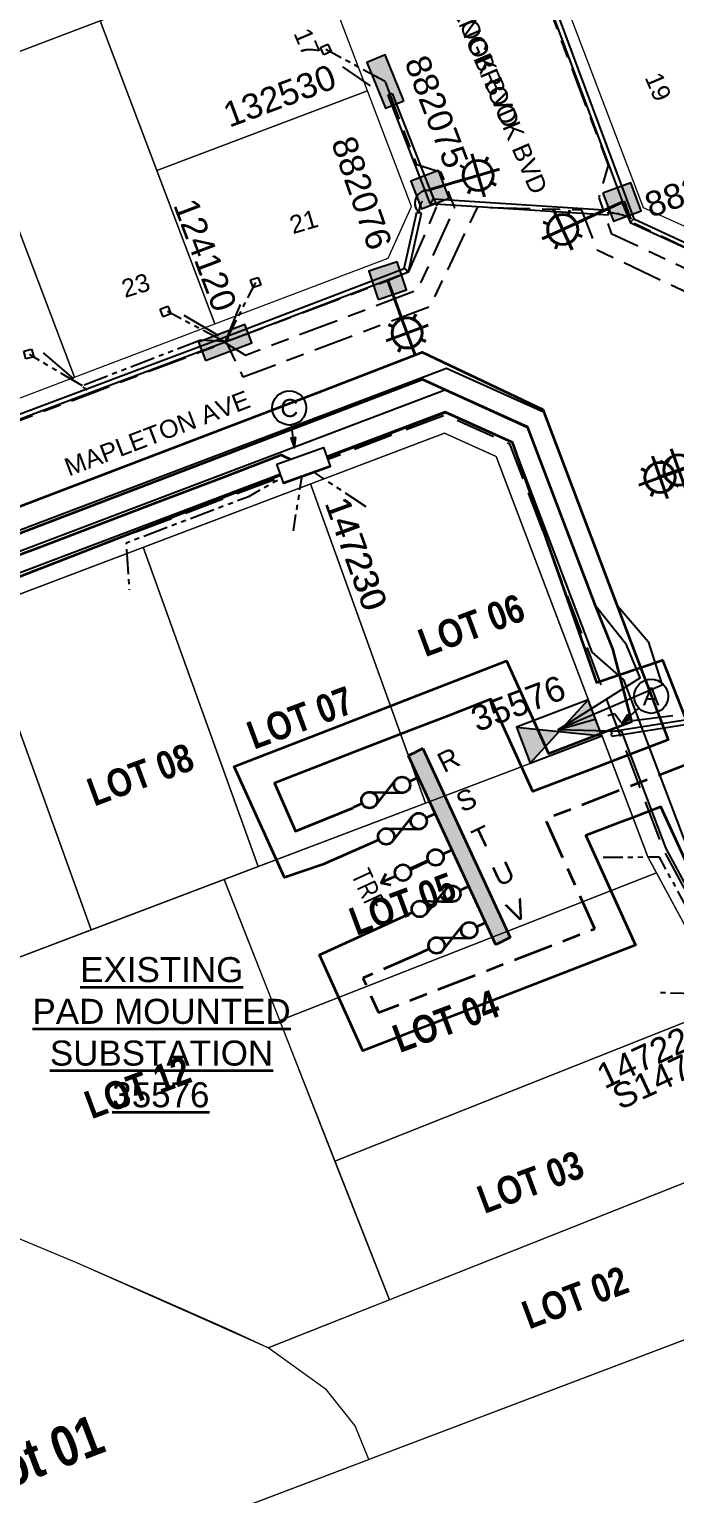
# Model space of a CAD drawing. Header units: metres. Extents: x 308667 to 309873, y 6270550 to 6271594.
# Drawn here: x 309256.3 to 309320.8, y 6271169.6 to 6271315.9 of the extents above; entities that cross this region are included whole.
import ezdxf
from ezdxf.enums import TextEntityAlignment as Align

# ---------------------------------------------------------------- set-up
doc = ezdxf.new("R2010")
doc.units = ezdxf.units.M
for name, pattern in [('Cable Exist UG', [8.2, 4, -1.2, 1.8, -1.2]), ('IE Trench LV', [5.5, 4, -1.5]), ('PHANTOMX2', [5, 2.5, -0.5, 0.5, -0.5, 0.5, -0.5])]:
    doc.linetypes.add(name, pattern=pattern)
doc.layers.get('0').update_dxf_attribs({"color": 6})
for name, color, linetype, lineweight in [('_User Miscellaneous3', 241, 'Continuous', 13), ('_User_LV_Exist', 5, 'Continuous', 35), ('Cadastre Developer_SP_NEW', 54, 'Continuous', 15), ('Cadastre Land Parcels_SP_EXT', 96, 'Continuous', 15), ('Cadastre Roads_SP_EXT', 54, 'Continuous', 15), ('Mains_LV_EXT', 161, 'Continuous', 25), ('Mains_LV_SL_EXT', 141, 'Continuous', 25)]:
    doc.layers.add(name, color=color, linetype=linetype, lineweight=lineweight)
for name, color, linetype in [('Equip_SP_SL_EXT', 7, 'Continuous'), ('Mains_LV_New_T84', 2, 'Cable x'), ('Notes_SP_NEW', 51, 'Continuous'), ('Services_SP_EXT', 42, 'PHANTOMX2'), ('Services_SP_NEW_UG', 2, 'PHANTOMX2'), ('Sub_LV_EXT', 7, 'Continuous'), ('Sub_SP_EXT', 7, 'Continuous'), ('SupportsUG_SP_LV_EXT', 7, 'Continuous'), ('SupportsUG_SP_LV_NEW', 2, 'Continuous'), ('SupportsUG_SP_LV_SL_EXT', 7, 'Continuous'), ('SupportsUG_SP_LV_SL_NEW', 2, 'Continuous'), ('Trench_SP_EXT', 7, 'Continuous'), ('Trench_SP_NEW', 2, 'Continuous'), ('UG_Details_SP_MISC', 7, 'Continuous')]:
    doc.layers.add(name, color=color, linetype=linetype)
doc.styles.add('COLUMN_LABEL', font='arial.ttf')
doc.styles.add('GDS-LOT No', font='swisscb.ttf', dxfattribs={"height": 4})
doc.styles.add('iecARIAL', font='arial.ttf', dxfattribs={"height": 2})
doc.styles.add('IESYMBOL1', font='isocp.shx')
doc.styles.add('POLE_LABEL', font='arial.ttf', dxfattribs={"height": 2})
doc.styles.get("Standard").update_dxf_attribs({"font": 'arial.ttf'})
doc.linetypes.add('Cable New UG', pattern='A,7,-0.25,["x",Standard,S=2,R=0,X=0.2,Y=-0.8],-2.1', length=9.35)
doc.linetypes.add('Cable x', pattern='A,5,-0.25,["x",Standard,S=2,R=0,X=0,Y=-0.8],-1.5', length=6.75)

# ---------------------------------------------------------------- blocks, each defined once
blk = doc.blocks.new('COLUMN_EXT')
blk.add_hatch(color=256).paths.add_polyline_path([(-1.49, 1.48), (-1.49, -1.49), (1.48, -1.49), (1.48, 1.48)])
blk.add_lwpolyline([(-1.49, -1.49), (1.48, -1.49), (1.48, 1.48), (-1.49, 1.48)], close=True)
for tag, height, style, flags, p in [('ASSET_NUM', 2.5, 'COLUMN_LABEL', 8, (2, 2)), ('STRUCTURE_PLANT_NUMBER', 0.2, 'POLE_LABEL', 9, (1.81, 0.03)), ('STREET_CODE', 0.2, 'COLUMN_LABEL', 9, (1.81, -0.2))]:
    blk.add_attdef(tag, text='', height=height, dxfattribs=dict(style=style, flags=flags)).set_placement(p, align=Align.MIDDLE_LEFT)
at = {"flags": 9}
for tag, p in [('COLUMN_TYPE', (1.81, -0.4)), ('OWNED_BY', (1.81, -0.6)), ('STATE', (1.81, -0.8)), ('USAGE', (1.81, -1)), ('LEGEND', (1.81, -1.2)), ('LOCATION', (1.81, -1.4)), ('STREETNAME', (1.81, -1.6)), ('SUBURB', (1.81, -1.8)), ('NOTES', (1.81, -2))]:
    blk.add_attdef(tag, text='', height=0.2, dxfattribs=at).set_placement(p, align=Align.MIDDLE_LEFT)
at = {"flags": 1}
blk.add_attdef('Z', (1.81, -2.35), '', height=0.2, dxfattribs=at)
blk = doc.blocks.new('PILLAR_EXT')
blk.add_hatch(color=256).paths.add_polyline_path([(-2.475, 0.99), (-2.475, -0.99), (2.475, -0.99), (2.475, 0.99)])
blk.add_lwpolyline([(-2.475, -0.99), (2.475, -0.99), (2.475, 0.99), (-2.475, 0.99)], close=True)
at = {"style": 'iecARIAL', "flags": 8}
blk.add_attdef('ASSET_NUM', (1.5, 3.5), '', height=2.5, dxfattribs=at)
for tag, p, flags in [('OWNED_BY', (0, -0.2), 9), ('STATE', (0, -0.4), 9), ('SUPPORT_TYPE', (0, -0.6), 9), ('USAGE', (0, -0.8), 9), ('LEGEND', (0, -1), 9), ('LOCATION', (0, -1.2), 9), ('NOTES', (0, -1.4), 9), ('PARENT', (0, -1.6), 9), ('STREETNAME', (0, -1.8), 9), ('SUBURB', (0, -2), 1)]:
    blk.add_attdef(tag, p, '', height=0.2, dxfattribs=dict(flags=flags))
blk = doc.blocks.new('*U394')
at = {"lineweight": 40}
for p, q in [((0, 0), (1.42, -3.83)), ((0.07, -4.38), (0.58, -4.61)), ((1.16, -3.13), (2.72, -7.35)), ((2.8, -3.36), (2.57, -3.87)), ((4.05, -4.46), (-0.17, -6.02)), ((1.08, -7.11), (1.31, -6.6)), ((3.82, -6.1), (3.3, -5.86))]:
    blk.add_line(p, q, dxfattribs=at)
blk.add_circle((1.94, -5.24), 1.5, dxfattribs=at)
at = {"style": 'iecARIAL', "flags": 8}
blk.add_attdef('ASSET_NUM', (1.5, 1.5), '', height=2.5, dxfattribs=at)
for tag, p, height, flags in [('OPERATING_VOLTAGE', (0.98, -1.65), 0.2, 9), ('CONSTRUCTED_VOLTAGE', (0.98, -0.65), 0.2, 9), ('CONTROL_TYPE', (0.98, -0.85), 0.2, 9), ('LANTERN_PURPOSE', (0.98, -1.05), 0.2, 9), ('LANTERN_TYPE', (0.98, -1.25), 0.2, 9), ('NO_PHASES', (0.98, -1.45), 0.2, 9), ('LNUMBER', (2.18, -3.25), 2.5, 8), ('ORIENTATION', (0.98, -1.85), 0.2, 9), ('OWNED_BY', (0.98, -2.05), 0.2, 9), ('STATE', (0.98, -2.25), 0.2, 9), ('USAGE', (0.98, -2.45), 0.2, 9), ('CEXIST', (0.98, -2.65), 0.2, 9), ('CNEW', (0.98, -2.85), 0.2, 9), ('CNUMBER', (0.98, -3.05), 0.2, 9), ('CREMOVE', (0.98, -3.25), 0.2, 9), ('CREPLACE', (0.98, -3.45), 0.2, 9), ('LKINGHEIGHT', (0.98, -3.65), 0.2, 9), ('LBRACKET', (0.98, -3.85), 0.2, 9), ('LBRACKETVOCAB', (0.98, -4.05), 0.2, 9), ('LCATEGORY', (0.98, -4.25), 0.2, 9), ('LCHARGE1', (0.98, -4.45), 0.2, 9), ('LCHARGE1PERCENT', (0.98, -4.65), 0.2, 9), ('LCHARGE2', (0.98, -4.85), 0.2, 9), ('LCHARGE2PERCENT', (0.98, -5.05), 0.2, 9), ('LCHARGE3', (0.98, -5.25), 0.2, 9), ('LCHARGE3PERCENT', (0.98, -5.45), 0.2, 9), ('LEXIST', (0.98, -5.65), 0.2, 9), ('LLAMP', (0.98, -5.85), 0.2, 9), ('LLAMPVOCAB', (0.98, -6.05), 0.2, 9), ('LMAST', (0.98, -6.25), 0.2, 9), ('LMASTVOCAB', (0.98, -6.45), 0.2, 9), ('LNEW', (0.98, -6.65), 0.2, 9), ('LANTNUMBER', (0.98, -6.85), 0.2, 9), ('LOUTREACH', (0.98, -7.25), 0.2, 9), ('LOUTREACHVOCAB', (0.98, -7.45), 0.2, 9), ('LRATECODE', (0.98, -7.65), 0.2, 9), ('LREMOVE', (0.98, -7.85), 0.2, 9), ('LREPLACE', (0.98, -8.05), 0.2, 9), ('LTYPE', (0.98, -8.25), 0.2, 9), ('LTYPEVOCAB', (0.98, -8.45), 0.2, 9), ('LEGEND', (0.98, -8.65), 0.2, 9), ('LOCATION', (0.98, -8.85), 0.2, 9), ('STREETNAME', (0.98, -9.25), 0.2, 9), ('SUBURB', (0.98, -9.45), 0.2, 1), ('NOTES', (0.98, -9.05), 0.2, 9)]:
    blk.add_attdef(tag, p, '', height=height, dxfattribs=dict(flags=flags))
blk = doc.blocks.new('*U393')
at = {"lineweight": 40}
for p, q in [((4.17, 3.57), (5.44, -0.74)), ((5.79, 3.22), (5.52, 2.73)), ((2.65, 0.78), (6.96, 2.05)), ((3, 2.4), (3.49, 2.13)), ((0, 0), (3.37, 0.99)), ((3.82, -0.4), (4.09, 0.1)), ((6.62, 0.43), (6.12, 0.7))]:
    blk.add_line(p, q, dxfattribs=at)
blk.add_circle((4.81, 1.41), 1.5, dxfattribs=at)
at = {"style": 'iecARIAL', "flags": 8}
blk.add_attdef('ASSET_NUM', (1.5, 1.5), '', height=2.5, dxfattribs=at)
for tag, p, height, flags in [('OPERATING_VOLTAGE', (0.98, -1.65), 0.2, 9), ('CONSTRUCTED_VOLTAGE', (0.98, -0.65), 0.2, 9), ('CONTROL_TYPE', (0.98, -0.85), 0.2, 9), ('LANTERN_PURPOSE', (0.98, -1.05), 0.2, 9), ('LANTERN_TYPE', (0.98, -1.25), 0.2, 9), ('NO_PHASES', (0.98, -1.45), 0.2, 9), ('LNUMBER', (2.18, -3.25), 2.5, 8), ('ORIENTATION', (0.98, -1.85), 0.2, 9), ('OWNED_BY', (0.98, -2.05), 0.2, 9), ('STATE', (0.98, -2.25), 0.2, 9), ('USAGE', (0.98, -2.45), 0.2, 9), ('CEXIST', (0.98, -2.65), 0.2, 9), ('CNEW', (0.98, -2.85), 0.2, 9), ('CNUMBER', (0.98, -3.05), 0.2, 9), ('CREMOVE', (0.98, -3.25), 0.2, 9), ('CREPLACE', (0.98, -3.45), 0.2, 9), ('LKINGHEIGHT', (0.98, -3.65), 0.2, 9), ('LBRACKET', (0.98, -3.85), 0.2, 9), ('LBRACKETVOCAB', (0.98, -4.05), 0.2, 9), ('LCATEGORY', (0.98, -4.25), 0.2, 9), ('LCHARGE1', (0.98, -4.45), 0.2, 9), ('LCHARGE1PERCENT', (0.98, -4.65), 0.2, 9), ('LCHARGE2', (0.98, -4.85), 0.2, 9), ('LCHARGE2PERCENT', (0.98, -5.05), 0.2, 9), ('LCHARGE3', (0.98, -5.25), 0.2, 9), ('LCHARGE3PERCENT', (0.98, -5.45), 0.2, 9), ('LEXIST', (0.98, -5.65), 0.2, 9), ('LLAMP', (0.98, -5.85), 0.2, 9), ('LLAMPVOCAB', (0.98, -6.05), 0.2, 9), ('LMAST', (0.98, -6.25), 0.2, 9), ('LMASTVOCAB', (0.98, -6.45), 0.2, 9), ('LNEW', (0.98, -6.65), 0.2, 9), ('LANTNUMBER', (0.98, -6.85), 0.2, 9), ('LOUTREACH', (0.98, -7.25), 0.2, 9), ('LOUTREACHVOCAB', (0.98, -7.45), 0.2, 9), ('LRATECODE', (0.98, -7.65), 0.2, 9), ('LREMOVE', (0.98, -7.85), 0.2, 9), ('LREPLACE', (0.98, -8.05), 0.2, 9), ('LTYPE', (0.98, -8.25), 0.2, 9), ('LTYPEVOCAB', (0.98, -8.45), 0.2, 9), ('LEGEND', (0.98, -8.65), 0.2, 9), ('LOCATION', (0.98, -8.85), 0.2, 9), ('STREETNAME', (0.98, -9.25), 0.2, 9), ('SUBURB', (0.98, -9.45), 0.2, 1), ('NOTES', (0.98, -9.05), 0.2, 9)]:
    blk.add_attdef(tag, p, '', height=height, dxfattribs=dict(flags=flags))
blk = doc.blocks.new('*U392')
at = {"lineweight": 40}
for p, q in [((0, 0), (-4.58, -2.11)), ((-5, -4.78), (-6.88, -0.69)), ((-5.23, -0.8), (-5.42, -1.33)), ((-3.9, -1.8), (-7.99, -3.68)), ((-7.88, -2.02), (-7.35, -2.22)), ((-6.66, -4.67), (-6.46, -4.14)), ((-4.01, -3.45), (-4.53, -3.26))]:
    blk.add_line(p, q, dxfattribs=at)
blk.add_circle((-5.94, -2.74), 1.5, dxfattribs=at)
at = {"style": 'iecARIAL', "flags": 8}
blk.add_attdef('ASSET_NUM', (1.5, 1.5), '', height=2.5, dxfattribs=at)
for tag, p, height, flags in [('OPERATING_VOLTAGE', (0.98, -1.65), 0.2, 9), ('CONSTRUCTED_VOLTAGE', (0.98, -0.65), 0.2, 9), ('CONTROL_TYPE', (0.98, -0.85), 0.2, 9), ('LANTERN_PURPOSE', (0.98, -1.05), 0.2, 9), ('LANTERN_TYPE', (0.98, -1.25), 0.2, 9), ('NO_PHASES', (0.98, -1.45), 0.2, 9), ('LNUMBER', (2.18, -3.25), 2.5, 8), ('ORIENTATION', (0.98, -1.85), 0.2, 9), ('OWNED_BY', (0.98, -2.05), 0.2, 9), ('STATE', (0.98, -2.25), 0.2, 9), ('USAGE', (0.98, -2.45), 0.2, 9), ('CEXIST', (0.98, -2.65), 0.2, 9), ('CNEW', (0.98, -2.85), 0.2, 9), ('CNUMBER', (0.98, -3.05), 0.2, 9), ('CREMOVE', (0.98, -3.25), 0.2, 9), ('CREPLACE', (0.98, -3.45), 0.2, 9), ('LKINGHEIGHT', (0.98, -3.65), 0.2, 9), ('LBRACKET', (0.98, -3.85), 0.2, 9), ('LBRACKETVOCAB', (0.98, -4.05), 0.2, 9), ('LCATEGORY', (0.98, -4.25), 0.2, 9), ('LCHARGE1', (0.98, -4.45), 0.2, 9), ('LCHARGE1PERCENT', (0.98, -4.65), 0.2, 9), ('LCHARGE2', (0.98, -4.85), 0.2, 9), ('LCHARGE2PERCENT', (0.98, -5.05), 0.2, 9), ('LCHARGE3', (0.98, -5.25), 0.2, 9), ('LCHARGE3PERCENT', (0.98, -5.45), 0.2, 9), ('LEXIST', (0.98, -5.65), 0.2, 9), ('LLAMP', (0.98, -5.85), 0.2, 9), ('LLAMPVOCAB', (0.98, -6.05), 0.2, 9), ('LMAST', (0.98, -6.25), 0.2, 9), ('LMASTVOCAB', (0.98, -6.45), 0.2, 9), ('LNEW', (0.98, -6.65), 0.2, 9), ('LANTNUMBER', (0.98, -6.85), 0.2, 9), ('LOUTREACH', (0.98, -7.25), 0.2, 9), ('LOUTREACHVOCAB', (0.98, -7.45), 0.2, 9), ('LRATECODE', (0.98, -7.65), 0.2, 9), ('LREMOVE', (0.98, -7.85), 0.2, 9), ('LREPLACE', (0.98, -8.05), 0.2, 9), ('LTYPE', (0.98, -8.25), 0.2, 9), ('LTYPEVOCAB', (0.98, -8.45), 0.2, 9), ('LEGEND', (0.98, -8.65), 0.2, 9), ('LOCATION', (0.98, -8.85), 0.2, 9), ('STREETNAME', (0.98, -9.25), 0.2, 9), ('SUBURB', (0.98, -9.45), 0.2, 1), ('NOTES', (0.98, -9.05), 0.2, 9)]:
    blk.add_attdef(tag, p, '', height=height, dxfattribs=dict(flags=flags))
blk = doc.blocks.new('CCP_EXT')
at = {"flags": 9}
for tag, p in [('STATE', (0, -1.8)), ('LIFE_SUPPORT', (0, -1.6)), ('NOTES', (0, -2))]:
    blk.add_attdef(tag, text='', height=0.2, dxfattribs=at).set_placement(p, align=Align.MIDDLE_LEFT)
blk.add_wipeout([(0, 0.57), (0.57, 0), (0, -0.57), (-0.57, 0)])
blk.add_lwpolyline([(-0.57, 0), (0, 0.57), (0.57, 0), (0, -0.57), (-0.57, 0)])
at = {"flags": 1}
blk.add_attdef('Z', (0, 0), '', height=0.2, dxfattribs=at)
at = {"flags": 9}
for tag, p in [('CCP_TYPE', (0, 0)), ('CONSTRUCTED_VOLTAGE', (0, -0.2)), ('OPERATING_VOLTAGE', (0, -0.6)), ('ORIENTATION', (0, -0.8)), ('OWNED_BY', (0, -1)), ('NO_PHASES', (0, -0.4)), ('USAGE', (0, -1.2)), ('LEGEND', (0, -1.4))]:
    blk.add_attdef(tag, text='', height=0.2, dxfattribs=at).set_placement(p, align=Align.MIDDLE_LEFT)
blk = doc.blocks.new('CUBICLE_NEW')
at = {"flags": 9}
blk.add_attdef('NOTES', text='', height=0.2, dxfattribs=at).set_placement((0, -2), align=Align.MIDDLE_LEFT)
blk.add_wipeout([(-2.47, 0.99), (2.47, 0.99), (2.47, -0.99), (-2.47, -0.99)])
at = {"lineweight": -3}
blk.add_lwpolyline([(-2.47, 0.99), (2.47, 0.99), (2.47, -0.99), (-2.47, -0.99)], close=True, dxfattribs=at)
at = {"style": 'COLUMN_LABEL'}
for tag, height, flags, p in [('ASSET_NUM', 2.5, 8, (2, 2)), ('STREET_CODE', 0.2, 9, (0, -0.2))]:
    blk.add_attdef(tag, text='', height=height, dxfattribs=dict(at, flags=flags)).set_placement(p, align=Align.MIDDLE_LEFT)
at = {"flags": 1}
blk.add_attdef('Z', (0, 0), '', height=0.2, dxfattribs=at)
at = {"flags": 9}
for tag, p in [('OWNED_BY', (0, -0.4)), ('STATE', (0, -0.6)), ('SUBURB', (0, -1.4)), ('USAGE', (0, -0.8)), ('LEGEND', (0, -1)), ('PARENT', (0, -1.2)), ('STREETNAME', (0, -1.6)), ('LOCATION', (0, -1.8))]:
    blk.add_attdef(tag, text='', height=0.2, dxfattribs=at).set_placement(p, align=Align.MIDDLE_LEFT)
blk = doc.blocks.new('PILLAR_NEW')
for tag, flags, p in [('STREETNAME', 9, (1.5, -2)), ('Z', 1, (1.5, -2.6)), ('LOCATION', 9, (1.5, -2.2)), ('NOTES', 9, (1.5, -2.4))]:
    blk.add_attdef(tag, text='', height=0.2, dxfattribs=dict(flags=flags)).set_placement(p, align=Align.MIDDLE_LEFT)
blk.add_wipeout([(-2.47, 0.99), (2.47, 0.99), (2.47, -0.99), (-2.47, -0.99)])
at = {"lineweight": -3}
blk.add_lwpolyline([(-2.47, 0.99), (2.47, 0.99), (2.47, -0.99), (-2.47, -0.99)], close=True, dxfattribs=at)
for tag, height, flags, p in [('ASSET_NUM', 2.5, 8, (2, 2)), ('STREET_CODE', 0.2, 9, (1.5, 0)), ('OWNED_BY', 0.2, 9, (1.5, -0.2)), ('OPERATED_BY', 0.2, 9, (1.5, -0.4)), ('STATE', 0.2, 9, (1.5, -0.8)), ('SUPPORT_TYPE', 0.2, 9, (1.5, -1)), ('MAINTAINED_BY', 0.2, 9, (1.5, -0.6)), ('USAGE', 0.2, 9, (1.5, -1.2)), ('LEGEND', 0.2, 9, (1.5, -1.4)), ('SUBURB', 0.2, 9, (1.5, -1.8)), ('PARENT', 0.2, 9, (1.5, -1.6))]:
    blk.add_attdef(tag, text='', height=height, dxfattribs=dict(flags=flags)).set_placement(p, align=Align.MIDDLE_LEFT)
blk = doc.blocks.new('SUB_PADMOUNT_EXT')
for points in [[(0, 0), (-3.84, 1.92), (-3.84, -1.92)], [(0, 0), (3.84, 1.92), (3.84, -1.92)]]:
    blk.add_hatch(color=256).paths.add_polyline_path(points)
for p, q in [((3.84, 1.92), (-3.84, -1.92)), ((-3.84, 1.92), (3.84, -1.92))]:
    blk.add_line(p, q)
blk.add_lwpolyline([(-3.84, -1.92), (3.84, -1.92), (3.84, 1.92), (-3.84, 1.92)], close=True)
for tag, height, flags, p in [('ASSET_NUM', 2.5, 8, (2, 2)), ('STREET_CODE', 0.2, 9, (1.5, 0)), ('CONSTRUCTED_VOLTAGE', 0.2, 9, (1.5, -0.2)), ('OPERATING_VOLTAGE', 0.2, 9, (1.5, -0.6)), ('ORIENTATION', 0.2, 9, (1.5, -0.8)), ('OWNED_BY', 0.2, 9, (1.5, -1)), ('OPERATED_BY', 0.2, 9, (1.5, -1.2)), ('NO_PHASES', 0.2, 9, (1.5, -0.4)), ('MAINTAINED_BY', 0.2, 9, (1.5, -1.4)), ('SECONDARY_VOLTAGE', 0.2, 9, (1.5, -1.6)), ('STATE', 0.2, 9, (1.5, -1.8)), ('SUBSTATION_TYPE', 0.2, 9, (1.5, -2.2)), ('STREETNAME', 0.2, 9, (1.5, -3)), ('PARENT', 0.2, 9, (1.5, -2)), ('USAGE', 0.2, 9, (1.5, -2.4)), ('LEGEND', 0.2, 9, (1.5, -2.6)), ('LOCATION', 0.2, 9, (1.5, -2.8)), ('SUBURB', 0.2, 9, (1.5, -3.2)), ('Z', 0.2, 1, (1.5, -3.6)), ('NOTES', 0.2, 9, (1.5, -3.4))]:
    blk.add_attdef(tag, text='', height=height, dxfattribs=dict(flags=flags)).set_placement(p, align=Align.MIDDLE_LEFT)
blk = doc.blocks.new('*U379')
at = {"lineweight": 40}
for p, q in [((-3.02, -3.47), (-4.54, 0.76)), ((-2.9, 0.51), (-3.14, 0)), ((0, 0), (-2.37, -0.85)), ((-1.66, -0.6), (-5.9, -2.12)), ((-5.65, -0.48), (-5.14, -0.72)), ((-4.66, -3.22), (-4.42, -2.71)), ((-1.92, -2.24), (-2.43, -2))]:
    blk.add_line(p, q, dxfattribs=at)
blk.add_circle((-3.78, -1.36), 1.5, dxfattribs=at)
at = {"style": 'iecARIAL', "flags": 8}
blk.add_attdef('ASSET_NUM', (1.5, 1.5), '', height=2.5, dxfattribs=at)
for tag, p, height, flags in [('OPERATING_VOLTAGE', (0.98, -1.65), 0.2, 9), ('CONSTRUCTED_VOLTAGE', (0.98, -0.65), 0.2, 9), ('CONTROL_TYPE', (0.98, -0.85), 0.2, 9), ('LANTERN_PURPOSE', (0.98, -1.05), 0.2, 9), ('LANTERN_TYPE', (0.98, -1.25), 0.2, 9), ('NO_PHASES', (0.98, -1.45), 0.2, 9), ('LNUMBER', (2.18, -3.25), 2.5, 8), ('ORIENTATION', (0.98, -1.85), 0.2, 9), ('OWNED_BY', (0.98, -2.05), 0.2, 9), ('STATE', (0.98, -2.25), 0.2, 9), ('USAGE', (0.98, -2.45), 0.2, 9), ('CEXIST', (0.98, -2.65), 0.2, 9), ('CNEW', (0.98, -2.85), 0.2, 9), ('CNUMBER', (0.98, -3.05), 0.2, 9), ('CREMOVE', (0.98, -3.25), 0.2, 9), ('CREPLACE', (0.98, -3.45), 0.2, 9), ('LKINGHEIGHT', (0.98, -3.65), 0.2, 9), ('LBRACKET', (0.98, -3.85), 0.2, 9), ('LBRACKETVOCAB', (0.98, -4.05), 0.2, 9), ('LCATEGORY', (0.98, -4.25), 0.2, 9), ('LCHARGE1', (0.98, -4.45), 0.2, 9), ('LCHARGE1PERCENT', (0.98, -4.65), 0.2, 9), ('LCHARGE2', (0.98, -4.85), 0.2, 9), ('LCHARGE2PERCENT', (0.98, -5.05), 0.2, 9), ('LCHARGE3', (0.98, -5.25), 0.2, 9), ('LCHARGE3PERCENT', (0.98, -5.45), 0.2, 9), ('LEXIST', (0.98, -5.65), 0.2, 9), ('LLAMP', (0.98, -5.85), 0.2, 9), ('LLAMPVOCAB', (0.98, -6.05), 0.2, 9), ('LMAST', (0.98, -6.25), 0.2, 9), ('LMASTVOCAB', (0.98, -6.45), 0.2, 9), ('LNEW', (0.98, -6.65), 0.2, 9), ('LANTNUMBER', (0.98, -6.85), 0.2, 9), ('LOUTREACH', (0.98, -7.25), 0.2, 9), ('LOUTREACHVOCAB', (0.98, -7.45), 0.2, 9), ('LRATECODE', (0.98, -7.65), 0.2, 9), ('LREMOVE', (0.98, -7.85), 0.2, 9), ('LREPLACE', (0.98, -8.05), 0.2, 9), ('LTYPE', (0.98, -8.25), 0.2, 9), ('LTYPEVOCAB', (0.98, -8.45), 0.2, 9), ('LEGEND', (0.98, -8.65), 0.2, 9), ('LOCATION', (0.98, -8.85), 0.2, 9), ('STREETNAME', (0.98, -9.25), 0.2, 9), ('SUBURB', (0.98, -9.45), 0.2, 1), ('NOTES', (0.98, -9.05), 0.2, 9)]:
    blk.add_attdef(tag, p, '', height=height, dxfattribs=dict(flags=flags))
blk = doc.blocks.new('TX_LINK_NEW')
h = blk.add_hatch(color=256)
edge = h.paths.add_edge_path()
edge.add_line((2.6, 0.05), (4.6, 0.05))
edge.add_arc((5.4, 0.01), 0.8, 177.2353, 184.4027)
edge.add_line((4.6, -0.05), (2.6, -0.05))
edge.add_arc((1.8, 0), 0.8, 356.4167, 363.5833)
blk.add_line((7.2, 0.01), (7.8, 0.01))
for points in [[(1, 0), (0, 0)], [(2.6, 0.05), (4.6, 0.05)], [(6.2, 0.01), (7.2, 0.01)], [(7, -0.59), (7.8, 0.01), (7, 0.61)], [(2.6, -0.05), (4.6, -0.05)]]:
    blk.add_lwpolyline(points)
for centre in [(1.8, 0), (5.4, 0.01)]:
    blk.add_circle(centre, 0.8)
for centre, start, end in [((1.8, 0), 356.4167, 3.5833), ((5.4, 0.01), 177.2353, 184.4027)]:
    blk.add_arc(centre, 0.8, start, end)
at = {"style": 'IESYMBOL1'}
blk.add_text('TRF', height=2, rotation=90, dxfattribs=at).set_placement((9.24, 0.01), align=Align.MIDDLE_CENTER)
at = {"flags": 1}
blk.add_attdef('Z', (0, 0), '', height=0.2, dxfattribs=at)
at = {"layer": 'Sub_LV_EXT', "flags": 1}
for tag, p in [('ORIENTATION', (2.14, -1.53)), ('USAGE', (2.14, -1.14)), ('NOTES', (2.14, -3.07))]:
    blk.add_attdef(tag, p, '', height=0.2, dxfattribs=at)
blk = doc.blocks.new('LV_UG_DFUSE_CLOSED_NEW')
for points in [[(1, 0), (0, 0)], [(5.04, 0.73), (2.16, -0.72)], [(5.05, -0.71), (2.16, 0.72)], [(6.2, 0.01), (7.2, 0.01)]]:
    blk.add_lwpolyline(points)
for centre in [(1.8, 0), (5.4, 0.01)]:
    blk.add_circle(centre, 0.8)
for tag, flags, p in [('ACTUAL_STATUS', 9, (1.5, 0)), ('CONSTRUCTED_VOLTAGE', 9, (1.5, -0.2)), ('OPERATED_BY', 9, (1.5, -0.6)), ('OWNED_BY', 9, (1.5, -1)), ('OPERATING_VOLTAGE', 9, (1.5, -1.2)), ('ORIENTATION', 9, (1.5, -1.4)), ('NO_PHASES', 9, (1.5, -0.4)), ('MAINTAINED_BY', 9, (1.5, -0.8)), ('STATE', 9, (1.5, -1.6)), ('SWITCH_TYPE', 9, (1.5, -1.8)), ('Z', 1, (1.5, -2.4)), ('USAGE', 9, (1.5, -2)), ('NOTES', 9, (1.5, -2.2))]:
    blk.add_attdef(tag, text='', height=0.2, dxfattribs=dict(flags=flags)).set_placement(p, align=Align.MIDDLE_LEFT)
blk = doc.blocks.new('*U427')
h = blk.add_hatch(color=256)
h.dxf.hatch_style = 1
h.paths.add_polyline_path([(-2.02, -2.23), (-2.36, -1.86), (-2.92, -2.73)])
blk.add_line((-2.92, -2.73), (-1.28, -1.19))
at = {"flags": 128}
blk.add_lwpolyline([(-2.02, -2.23), (-2.36, -1.86), (-2.92, -2.73), (-2.02, -2.23)], dxfattribs=at)
blk.add_circle((0, 0), 1.7)
at = {"width": 0.9}
blk.add_attdef('CODE', text='', height=1.8, dxfattribs=at).set_placement((0, 0), align=Align.MIDDLE_CENTER)
at = {"flags": 1}
blk.add_attdef('Z', (0, 0), '', height=0.2, dxfattribs=at)
blk = doc.blocks.new('*U428')
h = blk.add_hatch(color=256)
h.dxf.hatch_style = 1
h.paths.add_polyline_path([(0.64, -2.94), (0.15, -3.01), (0.53, -3.97)])
blk.add_line((0.53, -3.97), (0.23, -1.73))
at = {"flags": 128}
blk.add_lwpolyline([(0.64, -2.94), (0.15, -3.01), (0.53, -3.97), (0.64, -2.94)], dxfattribs=at)
blk.add_circle((0, 0), 1.7)
at = {"width": 0.9}
blk.add_attdef('CODE', text='', height=1.8, dxfattribs=at).set_placement((0, 0), align=Align.MIDDLE_CENTER)
at = {"flags": 1}
blk.add_attdef('Z', (0, 0), '', height=0.2, dxfattribs=at)

msp = doc.modelspace()

# ---------------------------------------------------------------- hatches: boundary and pattern name
at = {"layer": '_User_LV_Exist', "linetype": 'IE Trench LV'}
h = msp.add_hatch(color=5, dxfattribs=at)
h.dxf.hatch_style = 1
h.paths.add_polyline_path([(309295.604, 6271244.044), (309294.152, 6271243.372), (309302.884, 6271224.493), (309304.336, 6271225.165)])

# ---------------------------------------------------------------- linework, layer by layer
at = {"layer": '_User Miscellaneous3'}
msp.add_lwpolyline([(309340.367, 6271192.04), (309318.096, 6271233.253), (309302.937, 6271273.235), (309297.778, 6271275.559), (308868.23, 6271112.889), (308875.954, 6271109.405), (308882.973, 6271104.844), (308889.543, 6271099.559), (308896.685, 6271095.097), (308904.551, 6271091.991), (308911.831, 6271087.941), (308918.697, 6271083.078), (308926.308, 6271079.409), (308933.359, 6271074.791), (308939.769, 6271069.328), (308946.673, 6271064.516), (308954.197, 6271060.667), (308960.723, 6271055.367), (308967.872, 6271050.976), (309340.367, 6271192.04)], close=True, dxfattribs=at)
at = {"layer": '_User_LV_Exist'}
for p, q in [((309294.152, 6271243.372), (309294.878, 6271243.708)), ((309294.152, 6271243.372), (309302.884, 6271224.493)), ((309295.604, 6271244.044), (309294.878, 6271243.708)), ((309295.604, 6271244.044), (309304.336, 6271225.165)), ((309302.884, 6271224.493), (309303.61, 6271224.829)), ((309304.336, 6271225.165), (309303.61, 6271224.829))]:
    msp.add_line(p, q, dxfattribs=at)
at = {"layer": '_User_LV_Exist', "color": 5, "linetype": 'Cable New UG', "flags": 128}
for points in [[(309290.312, 6271234.524), (309285.608, 6271232.474), (309281.775, 6271231.171), (309276.75, 6271242.251), (309276.75, 6271242.251), (309283.824, 6271244.992), (309288.126, 6271246.659), (309294.437, 6271249.104), (309303.977, 6271252.8), (309308.164, 6271243.566), (309313.534, 6271245.62), (309316.496, 6271246.752), (309314.586, 6271254.009), (309312.895, 6271258.232), (309306.108, 6271276.133), (309295.572, 6271280.926), (309245.095, 6271261.645), (309243.185, 6271256.889), (309233.664, 6271253.341)], [(309233.664, 6271253.341), (309225.775, 6271250.203), (309227.227, 6271246.22), (309245.76, 6271253.287), (309248.452, 6271260.871), (309257.391, 6271264.187), (309269.062, 6271268.65), (309275.576, 6271271.14), (309281.456, 6271273.388), (309283.7, 6271272.29)]]:
    msp.add_lwpolyline(points, dxfattribs=at)
at = {"layer": '_User_LV_Exist', "color": 2, "linetype": 'Cable New UG', "flags": 128}
msp.add_lwpolyline([(309283.667, 6271272.277), (309283.667, 6271272.277), (309297.863, 6271277.653), (309304.532, 6271274.649), (309312.957, 6271250.637), (309319.558, 6271252.896), (309322.495, 6271245.437), (309324.62, 6271240.043), (309323.873, 6271233.346), (309330.4, 6271220.267), (309328.124, 6271219.228), (309319.396, 6271238.249), (309316.577, 6271237.147), (309315.191, 6271236.618), (309311.885, 6271235.354), (309316.853, 6271224.406), (309311.113, 6271222.182), (309289.626, 6271213.857), (309285.27, 6271223.464), (309293.666, 6271227.272)], dxfattribs=at)
at = {"layer": '_User_LV_Exist', "linetype": 'Cable New UG', "flags": 128}
msp.add_lwpolyline([(309211.635, 6271172.684), (309214.489, 6271179.632), (309215.673, 6271184.145), (309215.712, 6271188.701), (309215.232, 6271190.686), (309214.058, 6271193.795), (309211.318, 6271201.174), (309209.22, 6271206.825), (309205.43, 6271217.035), (309199.019, 6271234.297), (309193.968, 6271236.86), (309209.41, 6271241.803), (309220.542, 6271245.961), (309225.412, 6271243.387), (309250.561, 6271252.916), (309254.186, 6271260.821), (309283.7, 6271272.29)], dxfattribs=at)
at = {"layer": '_User_LV_Exist', "color": 4, "linetype": 'Cable Exist UG', "flags": 128}
msp.add_lwpolyline([(309295.351, 6271223.629), (309289.62, 6271221.135), (309291.187, 6271217.679), (309302.982, 6271222.249), (309308.392, 6271224.345), (309312.81, 6271226.057), (309310.725, 6271230.655), (309307.839, 6271237.019), (309307.839, 6271237.019), (309307.839, 6271237.019), (309307.839, 6271237.019), (309307.839, 6271237.019), (309318.027, 6271240.966), (309322.152, 6271242.564), (309334.167, 6271248.98), (309336.903, 6271241.774), (309347.102, 6271222.921), (309354.454, 6271209.333), (309361.505, 6271206.709), (309400.553, 6271221.498), (309400.553, 6271221.498), (309400.553, 6271221.498)], dxfattribs=at)
at = {"layer": 'Cadastre Developer_SP_NEW'}
msp.add_lwpolyline([(309209.83, 6271144.518), (309223.713, 6271173.747, 0.2044628), (309224.677, 6271197.278), (309209.318, 6271237.782), (309211.64, 6271242.938), (309297.778, 6271275.559), (309302.937, 6271273.235), (309313.53, 6271245.295), (309318.096, 6271233.253), (309318.973, 6271231.629), (309326.105, 6271218.432), (309333.236, 6271205.236), (309340.367, 6271192.04)], format="xyb", dxfattribs=at)
for points in [[(309284.372, 6271270.483), (309297.778, 6271275.559), (309302.937, 6271273.235), (309313.53, 6271245.295), (309295.875, 6271238.605)], [(309267.66, 6271264.155), (309284.372, 6271270.483), (309295.875, 6271238.605), (309279.16, 6271232.272)], [(309250.948, 6271257.828), (309267.66, 6271264.155), (309279.16, 6271232.272), (309262.453, 6271225.941)], [(309234.237, 6271251.497), (309250.948, 6271257.828), (309262.453, 6271225.941), (309245.859, 6271219.654)], [(309313.53, 6271245.295), (309318.096, 6271233.253), (309318.973, 6271231.629), (309281.308, 6271216.884), (309275.77, 6271230.987), (309275.77, 6271230.987)], [(309318.973, 6271231.629), (309326.105, 6271218.432), (309286.82, 6271202.848), (309286.82, 6271202.848), (309281.308, 6271216.884)], [(309286.82, 6271202.848), (309326.105, 6271218.432), (309333.236, 6271205.236), (309292.264, 6271188.986)], [(309333.236, 6271205.236), (309340.367, 6271192.04), (309340.367, 6271192.04), (309290.201, 6271173.042), (309288.855, 6271176.407), (309285.98, 6271180.001), (309280.153, 6271184.179), (309280.153, 6271184.179)], [(309224.744, 6271176.185), (309221.983, 6271170.104), (309217.793, 6271161.282), (309211.089, 6271147.17), (309208.56, 6271142.125), (309290.201, 6271173.042), (309288.855, 6271176.407), (309285.98, 6271180.001), (309280.153, 6271184.179), (309276.038, 6271186.088), (309268.959, 6271189.223), (309261.102, 6271192.647), (309254.798, 6271195.281), (309248.599, 6271197.254), (309243.207, 6271198.332), (309238.088, 6271196.426), (309235.3, 6271192.94), (309232.784, 6271190.065), (309230.329, 6271185.722)]]:
    msp.add_lwpolyline(points, close=True, dxfattribs=at)
msp.add_lwpolyline([(309275.757, 6271230.983), (309292.263, 6271188.985), (309280.153, 6271184.179), (309261.102, 6271192.647), (309254.798, 6271195.281), (309248.599, 6271197.254), (309243.207, 6271198.332), (309226.147, 6271191.98, 0.0282755), (309225.356, 6271195.277), (309251.24, 6271204.914), (309251.24, 6271204.914), (309245.86, 6271219.655)], format="xyb", close=True, dxfattribs=at)
at = {"layer": 'Cadastre Land Parcels_SP_EXT', "linetype": 'Continuous'}
for points in [[(309263.35, 6271316.752), (309284.393, 6271324.736), (309278.928, 6271339.14), (309243.857, 6271325.832), (309249.321, 6271311.429), (309263.35, 6271316.752)], [(309336.438, 6271300.943), (309325.778, 6271329.03), (309308.383, 6271322.43), (309317.618, 6271298.089), (309322.783, 6271295.766), (309336.438, 6271300.943)], [(309290.074, 6271309.761), (309284.393, 6271324.736), (309263.35, 6271316.752), (309269.029, 6271301.781), (309290.074, 6271309.761)], [(309274.836, 6271286.474), (309263.35, 6271316.752), (309249.321, 6271311.429), (309260.811, 6271281.136), (309274.836, 6271286.474)], [(309260.811, 6271281.136), (309249.321, 6271311.429), (309235.288, 6271306.098), (309246.779, 6271275.819), (309260.811, 6271281.136)], [(309292.141, 6271293.033), (309294.463, 6271298.191), (309290.074, 6271309.761), (309269.029, 6271301.781), (309274.836, 6271286.474), (309292.141, 6271293.033)]]:
    msp.add_lwpolyline(points, close=True, dxfattribs=at)
at = {"layer": 'Mains_LV_EXT', "linetype": 'Cable Exist UG', "flags": 128}
msp.add_lwpolyline([(309338.652, 6271299.479), (309336.447, 6271296.496), (309323.04, 6271291.437), (309314.501, 6271295.448), (309313.215, 6271299.091), (309314.151, 6271302.34), (309306.892, 6271321.667)], dxfattribs=at)
at = {"layer": 'Mains_LV_New_T84', "color": 5, "linetype": 'Cable New UG', "flags": 128}
msp.add_lwpolyline([(309309.095, 6271245.924), (309317.318, 6271251.116), (309315.954, 6271254.4), (309312.877, 6271258.302), (309306.09, 6271276.202), (309297.91, 6271279.886), (309238.851, 6271257.52), (309233.816, 6271253.201)], dxfattribs=at)
at = {"layer": 'Mains_LV_New_T84', "color": 2, "linetype": 'Cable New UG', "flags": 128}
for points in [[(309283.649, 6271272.347), (309283.649, 6271272.347), (309297.844, 6271277.722), (309304.513, 6271274.719), (309312.489, 6271253.683), (309315.676, 6271250.917), (309321.741, 6271234.92), (309328.9, 6271221.673), (309327.864, 6271219.383)], [(309211.635, 6271172.684), (309212.761, 6271175.766), (309213.535, 6271177.454), (309214.13, 6271178.743), (309214.636, 6271179.997), (309214.991, 6271181.088), (309215.738, 6271184.896), (309215.824, 6271186.071), (309215.858, 6271187.291), (309215.638, 6271189.424), (309215.33, 6271190.447), (309214.789, 6271191.827), (309214.187, 6271193.448), (309212.289, 6271198.56), (309210.85, 6271202.435), (309210.85, 6271202.435), (309198.685, 6271234.675), (309192.585, 6271237.715), (309210.157, 6271244.515), (309224.53, 6271249.958), (309228.332, 6271249.921), (309238.587, 6271253.779), (309240.283, 6271255.933), (309283.682, 6271272.359)], [(309327.864, 6271219.383), (309319.919, 6271234.087), (309315.484, 6271245.748), (309309.095, 6271245.924)]]:
    msp.add_lwpolyline(points, dxfattribs=at)
at = {"layer": 'Mains_LV_New_T84', "color": 4, "linetype": 'Cable Exist UG', "flags": 128}
msp.add_lwpolyline([(309309.095, 6271245.924), (309309.095, 6271245.924), (309309.095, 6271245.924), (309309.095, 6271245.924), (309309.095, 6271245.924), (309314.77, 6271247.569), (309315.384, 6271246.718), (309334.149, 6271249.049), (309336.884, 6271241.843), (309347.084, 6271222.99), (309354.435, 6271209.402), (309361.487, 6271206.778), (309401.585, 6271221.98), (309448.298, 6271239.979), (309494.93, 6271257.368)], dxfattribs=at)
at = {"layer": 'Mains_LV_SL_EXT', "linetype": 'Cable Exist UG'}
for points in [[(309292.038, 6271290.782), (309294.214, 6271291.699), (309294.214, 6271291.699), (309297.029, 6271298.217), (309296.325, 6271299.889)], [(309335.618, 6271298.318), (309333.302, 6271297.43), (309333.302, 6271297.43), (309323.059, 6271293.515), (309316.318, 6271296.7), (309315.526, 6271298.646)]]:
    msp.add_lwpolyline(points, dxfattribs=at)
at = {"layer": 'Services_SP_NEW_UG', "color": 2, "flags": 128}
for points in [[(309283.68, 6271272.313), (309278.187, 6271269.209), (309265.949, 6271264.574), (309266.252, 6271259.902)], [(309283.682, 6271272.359), (309282.642, 6271265.806)], [(309283.649, 6271272.347), (309290.027, 6271268.171)], [(309327.864, 6271219.383), (309324.57, 6271223.376), (309319.259, 6271233.204), (309313.628, 6271233.158)], [(309327.864, 6271219.383), (309319.369, 6271219.667)]]:
    msp.add_lwpolyline(points, dxfattribs=at)
at = {"layer": 'Trench_SP_EXT', "linetype": 'Cable Exist UG'}
for points in [[(309290.362, 6271310.236), (309287.626, 6271312.15)], [(309316.398, 6271296.976), (309315.768, 6271298.77)], [(309275.895, 6271284.702), (309277.624, 6271289.032)], [(309271.726, 6271287.354), (309275.822, 6271284.942)]]:
    msp.add_lwpolyline(points, dxfattribs=at)
for points in [[(309295.23, 6271297.602, -0.7801549), (309296.377, 6271299.766)], [(309295.233, 6271297.608, -0.1540372), (309295.53, 6271298.726)], [(309316.451, 6271296.951, 0.1423196), (309314.016, 6271297.531)]]:
    msp.add_lwpolyline(points, format="xyb", dxfattribs=at)
at = {"layer": 'Trench_SP_NEW', "linetype": 'IE Trench LV', "flags": 128}
for points in [[(309283.639, 6271272.022), (309283.639, 6271272.022), (309297.834, 6271277.398), (309304.277, 6271274.496), (309312.315, 6271253.294), (309313.641, 6271249.798), (309319.645, 6271233.962), (309325.49, 6271223.145), (309327.6, 6271219.241)], [(309210.166, 6271244.194), (309210.166, 6271244.194), (309225.1, 6271249.854), (309228.341, 6271251.081), (309238.265, 6271254.839), (309240.953, 6271255.857), (309284.102, 6271272.197)]]:
    msp.add_lwpolyline(points, dxfattribs=at)
at = {"layer": 'UG_Details_SP_MISC'}
for p, q in [((309307.411, 6271321.892), (309316.706, 6271296.964)), ((309306.962, 6271321.724), (309316.326, 6271296.611)), ((309292.11, 6271309.319), (309292.333, 6271309.406)), ((309292.11, 6271309.319), (309296.324, 6271298.489)), ((309292.557, 6271309.493), (309292.333, 6271309.406)), ((309292.557, 6271309.493), (309296.661, 6271298.948)), ((309296.324, 6271298.489), (309296.492, 6271298.718)), ((309296.324, 6271298.489), (309314.169, 6271297.357)), ((309296.661, 6271298.948), (309296.492, 6271298.718)), ((309296.661, 6271298.948), (309314.199, 6271297.837)), ((309293.758, 6271292.017), (309295.02, 6271297.631)), ((309294.17, 6271291.66), (309295.488, 6271297.525)), ((309295.02, 6271297.631), (309295.254, 6271297.578)), ((309295.488, 6271297.525), (309295.254, 6271297.578)), ((309314.169, 6271297.357), (309314.184, 6271297.597)), ((309314.199, 6271297.837), (309314.184, 6271297.597)), ((309316.706, 6271296.964), (309316.516, 6271296.788)), ((309316.706, 6271296.964), (309322.97, 6271294.073)), ((309316.326, 6271296.611), (309316.516, 6271296.788)), ((309316.326, 6271296.611), (309322.952, 6271293.553)), ((309293.758, 6271292.017), (309293.964, 6271291.838)), ((309294.17, 6271291.66), (309293.964, 6271291.838)), ((309276.055, 6271285.249), (309276.14, 6271285.024)), ((309276.225, 6271284.8), (309276.14, 6271285.024)), ((309314.43, 6271245.755), (309333.506, 6271248.812)), ((309314.506, 6271245.281), (309333.582, 6271248.338)), ((309314.43, 6271245.755), (309314.468, 6271245.518)), ((309314.506, 6271245.281), (309314.468, 6271245.518))]:
    msp.add_line(p, q, dxfattribs=at)

# ---------------------------------------------------------------- block references
at = {"layer": '_User_LV_Exist', "linetype": 'Cable New UG'}
msp.add_blockref('*U379', (309323.09, 6271272.49), dxfattribs=at)
at = {"layer": '_User_LV_Exist', "linetype": 'Cable New UG', "rotation": 204.8212804254674}
for name, p in [('LV_UG_DFUSE_CLOSED_NEW', (309295.164, 6271241.183)), ('LV_UG_DFUSE_CLOSED_NEW', (309296.841, 6271237.558)), ('TX_LINK_NEW', (309298.518, 6271233.933)), ('LV_UG_DFUSE_CLOSED_NEW', (309300.195, 6271230.306)), ('LV_UG_DFUSE_CLOSED_NEW', (309301.88, 6271226.663))]:
    msp.add_blockref(name, p, dxfattribs=at)
at = {"layer": 'Equip_SP_SL_EXT'}
for name, p in [('*U393', (309296.325, 6271299.889)), ('*U392', (309315.526, 6271298.646)), ('*U394', (309292.098, 6271290.804))]:
    msp.add_blockref(name, p, dxfattribs=at)
at = {"layer": 'Equip_SP_SL_EXT', "linetype": 'Cable New UG'}
msp.add_blockref('*U379', (309324.966, 6271273.239), dxfattribs=at)
at = {"layer": 'Notes_SP_NEW', "linetype": 'Cable New UG'}
ref = msp.add_blockref('*U427', (309318.425, 6271249.272), dxfattribs=at)
ref.add_attrib('CODE', 'A', dxfattribs={"layer": '0', "height": 1.8}).set_placement((309318.425, 6271249.272), align=Align.MIDDLE_CENTER)
at = {"layer": 'Sub_SP_EXT', "linetype": 'Cable New UG'}
ref = msp.add_blockref('SUB_PADMOUNT_EXT', (309309.232, 6271245.767), dxfattribs=dict(at, rotation=20.79774533129234))
ref.add_attrib('ASSET_NUM', '35576', dxfattribs={"layer": '0', "height": 2.5, "rotation": 20.79775}).set_placement((309300.593, 6271246.846), align=Align.MIDDLE_LEFT)
at = {"layer": 'SupportsUG_SP_LV_EXT'}
ref = msp.add_blockref('PILLAR_EXT', (309291.852, 6271310.672), dxfattribs=dict(at, rotation=111.9936350926007))
ref.add_attrib('ASSET_NUM', '132530', dxfattribs={"layer": '0', "height": 2.5, "rotation": 20.46177, "style": 'iecARIAL'}).set_placement((309286.743, 6271311.299), align=Align.MIDDLE_RIGHT)
ref = msp.add_blockref('PILLAR_EXT', (309275.847, 6271284.609), dxfattribs=dict(at, rotation=20.94387553612873))
ref.add_attrib('ASSET_NUM', '124120', dxfattribs={"layer": '0', "height": 2.5, "rotation": 290.7505, "style": 'iecARIAL'}).set_placement((309275.936, 6271287.903), align=Align.MIDDLE_RIGHT)
at = {"layer": 'SupportsUG_SP_LV_SL_EXT'}
ref = msp.add_blockref('COLUMN_EXT', (309296.325, 6271299.889), dxfattribs=dict(at, rotation=110.9769625562908))
ref.add_attrib('ASSET_NUM', '882075', dxfattribs={"layer": '0', "height": 2.5, "rotation": 290.9924, "style": 'COLUMN_LABEL'}).set_placement((309299.08, 6271302.229), align=Align.MIDDLE_RIGHT)
ref = msp.add_blockref('COLUMN_EXT', (309292.098, 6271290.804), dxfattribs=dict(at, rotation=18.58105160848365))
ref.add_attrib('ASSET_NUM', '882076', dxfattribs={"layer": '0', "height": 2.5, "rotation": 289.10338, "style": 'COLUMN_LABEL'}).set_placement((309291.414, 6271294.05), align=Align.MIDDLE_RIGHT)
ref = msp.add_blockref('COLUMN_EXT', (309315.526, 6271298.646), dxfattribs=dict(at, rotation=290.543597357015))
ref.add_attrib('ASSET_NUM', '882073', dxfattribs={"layer": '0', "height": 2.5, "rotation": 20.00544, "style": 'COLUMN_LABEL'}).set_placement((309317.526, 6271299.396), align=Align.TOP_LEFT)

# ---------------------------------------------------------------- texts
at = {"layer": '_User_LV_Exist'}
msp.add_text('SPRINGBROOK BVD', height=1.8, rotation=293.08441, dxfattribs=at).set_placement((309294.076, 6271328.488))
at = {"layer": '_User_LV_Exist', "char_height": 2, "width": 1.13185, "attachment_point": 1, "style": 'iecARIAL'}
for s, insert, rotation in [('R', (309296.819, 6271243.363), 26.53918), ('S', (309298.687, 6271239.443), 24.62685), ('T', (309300.296, 6271235.735), 25.43888), ('U', (309302.321, 6271232.029), 25.13724), ('V', (309303.735, 6271228.396), 24.24156)]:
    msp.add_mtext(s, dxfattribs=dict(at, insert=insert, rotation=rotation))
at = {"layer": '_User_LV_Exist', "insert": (309244.289, 6271223.223), "char_height": 2.5, "attachment_point": 1}
msp.add_mtext_dynamic_manual_height_columns('\\pi17.081;{\\LEXISTING \\P\\pi12.308;PAD MOUNTED \\P\\pi14.048;SUBSTATION\\P\\pi20.282;35576}', width=49.96801, gutter_width=12.5, heights=[0], dxfattribs=at)
at = {"layer": 'Cadastre Developer_SP_NEW', "style": 'GDS-LOT No'}
for s, height, rotation, p in [('LOT 06', 2.8, 20.39439, (309301.239, 6271254.278)), ('LOT 07', 2.8, 20.39439, (309284.127, 6271245.04)), ('LOT 08', 2.8, 20.39439, (309268.162, 6271239.362)), ('LOT 05', 2.8, 20.39439, (309294.357, 6271226.445)), ('LOT 04', 2.8, 20.39439, (309298.686, 6271214.733)), ('LOT 12', 2.8, 20.39439, (309267.893, 6271208.124)), ('LOT 03', 2.8, 20.39439, (309307.145, 6271198.665)), ('LOT 02', 2.8, 20.39439, (309311.611, 6271187.134)), ('Part Lot 01', 4, 20.8922, (309253.47, 6271168.557))]:
    msp.add_text(s, height=height, rotation=rotation, dxfattribs=at).set_placement(p, align=Align.BOTTOM_CENTER)
at = {"layer": 'Cadastre Land Parcels_SP_EXT'}
for s, rotation, p in [('17', 293.10829, (309282.655, 6271315.512)), ('19', 293.11217, (309317.757, 6271311.093)), ('21', 16.59065, (309282.619, 6271295.421)), ('23', 16.66182, (309265.83, 6271289.06))]:
    msp.add_text(s, height=1.8, rotation=rotation, dxfattribs=at).set_placement(p)
at = {"layer": 'Cadastre Roads_SP_EXT'}
for s, rotation, p in [('SPRINGBROOK BVD', 293.08441, (309296.841, 6271321.873)), ('MAPLETON AVE', 20.87653, (309260.236, 6271271.222))]:
    msp.add_text(s, height=1.8, rotation=rotation, dxfattribs=at).set_placement(p)

# ---------------------------------------------------------------- next in the draw order: block references
at = {"layer": 'Services_SP_EXT'}
for p, rotation in [((309285.919, 6271313.871), 69.99363521388106), ((309278.909, 6271290.599), 242.9438755561161), ((309269.888, 6271287.71), 337.1263347978503), ((309256.229, 6271283.469), 329.7435630189182)]:
    msp.add_blockref('CCP_EXT', p, dxfattribs=dict(at, rotation=rotation))

# ---------------------------------------------------------------- next in the draw order: linework, layer by layer
at = {"layer": '_User_LV_Exist', "color": 6, "linetype": 'Cable New UG', "flags": 128}
msp.add_lwpolyline([(309065.469, 6271075.712), (309070.197, 6271077.308), (309079.287, 6271080.9), (309082.662, 6271082.821), (309084.112, 6271083.957), (309086.925, 6271086.955), (309088.94, 6271090.251), (309090.412, 6271094.494), (309090.865, 6271098.05), (309090.729, 6271101.114), (309089.822, 6271105.048), (309088.471, 6271108.593), (309082.201, 6271124.95), (309078.847, 6271134.63), (309086.819, 6271138.272), (309075.456, 6271165.631), (309068.228, 6271185.154), (309067.856, 6271193.003), (309129.055, 6271216.262), (309192.452, 6271240.284), (309218.617, 6271250.174), (309220.526, 6271254.974), (309285.651, 6271279.821), (309295.532, 6271283.632), (309307.586, 6271277.919), (309316.897, 6271253.378), (309320.12, 6271244.92), (309315.01, 6271242.972), (309312.231, 6271241.909), (309306.598, 6271239.756), (309303.642, 6271246.275), (309302.416, 6271248.978), (309298.165, 6271247.331), (309294.665, 6271245.975), (309289.26, 6271243.881), (309280.793, 6271240.6), (309282.872, 6271235.811), (309288.635, 6271238.149)], dxfattribs=at)
at = {"layer": 'Mains_LV_EXT', "linetype": 'Cable Exist UG', "flags": 128}
for points in [[(309275.834, 6271284.629), (309277.879, 6271283.35), (309277.879, 6271283.35), (309295.109, 6271289.879), (309298.79, 6271298.061), (309297.453, 6271301.587), (309295.016, 6271302.373), (309295.016, 6271302.373), (309291.867, 6271310.672)], [(309338.779, 6271299.397), (309337.941, 6271294.913), (309337.941, 6271294.913), (309322.891, 6271289.169), (309313.046, 6271293.835), (309311.491, 6271297.825), (309311.491, 6271297.825), (309301.03, 6271298.102), (309296.288, 6271288.164), (309296.288, 6271288.164), (309277.664, 6271281.15), (309276.029, 6271284.571)], [(309212.592, 6271297.305), (309211.727, 6271294.09), (309211.727, 6271294.09), (309221.388, 6271268.666), (309229.566, 6271264.991), (309248.419, 6271272.111), (309251.49, 6271275.409), (309251.49, 6271275.409), (309259.979, 6271278.615), (309259.985, 6271278.599), (309274.341, 6271284.038), (309275.881, 6271284.632)]]:
    msp.add_lwpolyline(points, dxfattribs=at)
at = {"layer": 'Mains_LV_New_T84', "color": 6, "linetype": 'Cable New UG', "flags": 128}
msp.add_lwpolyline([(309065.45, 6271075.781), (309070.179, 6271077.378), (309079.268, 6271080.969), (309082.644, 6271082.89), (309084.094, 6271084.026), (309086.907, 6271087.025), (309088.921, 6271090.32), (309090.394, 6271094.564), (309090.846, 6271098.119), (309090.711, 6271101.183), (309089.804, 6271105.117), (309088.453, 6271108.663), (309082.183, 6271125.019), (309078.401, 6271135.402), (309085.482, 6271138.824), (309075.437, 6271165.7), (309068.209, 6271185.224), (309069.712, 6271193.468), (309129.216, 6271216.002), (309192.601, 6271240.006), (309205.833, 6271244.654), (309207.191, 6271247.669), (309297.977, 6271282.05), (309307.666, 6271277.686), (309314.945, 6271258.487), (309318.138, 6271254.745), (309319.538, 6271250.39), (309309.095, 6271245.924)], dxfattribs=at)
at = {"layer": 'Mains_LV_SL_EXT', "linetype": 'Cable Exist UG'}
msp.add_lwpolyline([(309275.878, 6271284.668), (309292.098, 6271290.804)], dxfattribs=at)
at = {"layer": 'Services_SP_EXT'}
for points in [[(309291.853, 6271310.671), (309285.918, 6271313.871)], [(309275.847, 6271284.609), (309278.909, 6271290.599)], [(309275.875, 6271284.654), (309270.075, 6271287.71)], [(309275.813, 6271284.716), (309273.421, 6271284.859), (309261.593, 6271280.288), (309256.292, 6271283.406)]]:
    msp.add_lwpolyline(points, dxfattribs=at)
at = {"layer": 'Trench_SP_EXT', "linetype": 'Cable Exist UG'}
msp.add_lwpolyline([(309257.664, 6271283.577), (309262.033, 6271279.845)], dxfattribs=at)
at = {"layer": 'UG_Details_SP_MISC'}
for p, q in [((309276.055, 6271285.249), (309293.758, 6271292.017)), ((309276.225, 6271284.8), (309294.17, 6271291.66)), ((309248.461, 6271274.924), (309276.055, 6271285.249)), ((309248.632, 6271274.475), (309276.225, 6271284.8))]:
    msp.add_line(p, q, dxfattribs=at)

# ---------------------------------------------------------------- next in the draw order: block references
at = {"layer": '_User_LV_Exist'}
ref = msp.add_blockref('PILLAR_NEW', (309283.7, 6271272.29), dxfattribs=dict(at, rotation=19.70066052764777))
ref.add_attrib('ASSET_NUM', '147230', dxfattribs={"layer": '0', "height": 2.5, "rotation": 290}).set_placement((309286.969, 6271268.943), align=Align.MIDDLE_LEFT)
ref = msp.add_blockref('CUBICLE_NEW', (309328.124, 6271219.228), dxfattribs=dict(at, rotation=294.4578043066508))
ref.add_attrib('ASSET_NUM', 'S147229', dxfattribs={"layer": '0', "height": 2.5, "rotation": 25, "style": 'COLUMN_LABEL'}).set_placement((309314.783, 6271209.046), align=Align.MIDDLE_LEFT)

# ---------------------------------------------------------------- next in the draw order: block references
at = {"layer": 'Notes_SP_NEW', "linetype": 'Cable New UG'}
ref = msp.add_blockref('*U428', (309282.264, 6271278.072), dxfattribs=at)
ref.add_attrib('CODE', 'C', dxfattribs={"layer": '0', "height": 1.8}).set_placement((309282.264, 6271278.072), align=Align.MIDDLE_CENTER)
at = {"layer": 'SupportsUG_SP_LV_SL_NEW'}
ref = msp.add_blockref('CUBICLE_NEW', (309328.105, 6271219.297), dxfattribs=dict(at, rotation=294.4578043066508))
ref.add_attrib('ASSET_NUM', '147229', dxfattribs={"layer": '0', "height": 2.5, "rotation": 25, "style": 'COLUMN_LABEL'}).set_placement((309313.23, 6271211.137), align=Align.MIDDLE_LEFT)

# ---------------------------------------------------------------- next in the draw order: block references
at = {"layer": 'SupportsUG_SP_LV_NEW'}
ref = msp.add_blockref('PILLAR_NEW', (309283.682, 6271272.359), dxfattribs=dict(at, rotation=19.70066052764777))
ref.add_attrib('ASSET_NUM', '147230', dxfattribs={"layer": '0', "height": 2.5, "rotation": 290}).set_placement((309286.95, 6271269.012), align=Align.MIDDLE_LEFT)

doc.saveas('drawing.dxf')
